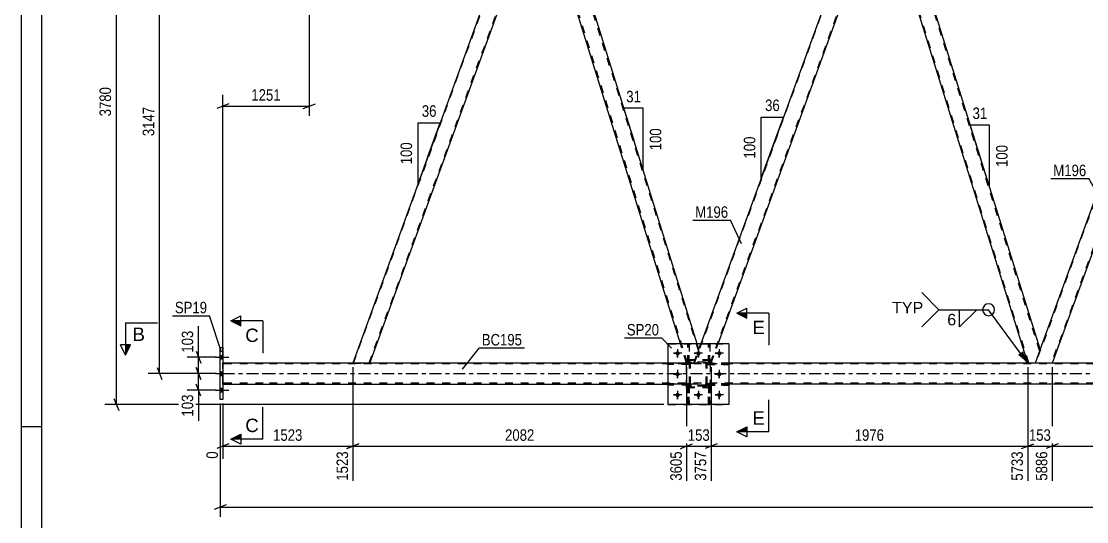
# Model space of a CAD drawing. Header units: millimetres. Extents: x -89 to 752, y -437 to 157.
# Drawn here: x -88.9 to 177, y -162.8 to -37.9 of the extents above; entities that cross this region are included whole.
import ezdxf

# ---------------------------------------------------------------- set-up
doc = ezdxf.new("R2010")
doc.units = ezdxf.units.MM
doc.linetypes.add('DXK_LINE_DOT2', pattern=[3.9198, 1.9599, -1.9599])
doc.linetypes.add('DXK_LINE_DOT3', pattern=[5.9187, 2.979, -0.9799, 0.9799, -0.9799])
doc.styles.add('Arial', font='ARIAL.TTF', dxfattribs={"height": 0.2})
doc.styles.add('Arial Narrow', font='ARIALN.TTF', dxfattribs={"height": 0.2})

# ---------------------------------------------------------------- blocks, each defined once
blk = doc.blocks.new('Unknown-318886155-1135')
at = {"color": 5, "linetype": 'Continuous'}
for p, q in [((-88.9, 156.88), (-88.9, -437.12)), ((-83.9, 151.88), (-83.9, -432.12)), ((-83.9, -139.12), (-88.9, -139.12))]:
    blk.add_line(p, q, dxfattribs=at)
blk = doc.blocks.new('Part-318886155-3459 - 2857')
at = {"color": 7, "linetype": 'DXK_LINE_DOT2'}
for p, q in [((82.64, -133.59), (82.64, -128.76)), ((82.64, -128.76), (82.96, -128.76)), ((82.64, -129.36), (82.96, -129.36)), ((82.96, -128.76), (82.96, -133.59)), ((82.96, -133.59), (82.64, -133.59))]:
    blk.add_line(p, q, dxfattribs=at)
blk = doc.blocks.new('Part-318886155-3312 - 2857')
at = {"color": 7, "linetype": 'DXK_LINE_DOT2'}
for p, q in [((72.49, -118.4), (87.69, -118.4)), ((72.49, -118.4), (72.49, -133.6)), ((87.69, -118.4), (87.69, -133.6)), ((72.49, -133.6), (87.69, -133.6))]:
    blk.add_line(p, q, dxfattribs=at)
blk = doc.blocks.new('Part-318886155-3517 - 2857')
at = {"color": 7, "linetype": 'DXK_LINE_DOT2'}
for p, q in [((77.89, -123.23), (72.49, -123.23)), ((72.49, -123.23), (72.49, -123.55)), ((77.89, -123.55), (72.49, -123.55)), ((77.29, -123.55), (77.29, -123.23)), ((77.89, -123.55), (77.89, -123.23))]:
    blk.add_line(p, q, dxfattribs=at)
blk = doc.blocks.new('Part-318886155-3521 - 2857')
at = {"color": 7, "linetype": 'DXK_LINE_DOT2'}
for p, q in [((77.89, -123.48), (77.93, -123.29)), ((77.93, -123.29), (77.89, -123.48)), ((77.89, -128.52), (77.89, -123.48)), ((78.13, -123.48), (78.15, -123.38)), ((78.13, -128.52), (78.13, -123.48)), ((78.15, -123.38), (78.2, -123.31)), ((78.19, -123.03), (78.37, -123)), ((78.37, -123), (78.19, -123.03)), ((78.2, -123.31), (78.28, -123.25)), ((78.28, -123.25), (78.37, -123.24)), ((81.81, -123), (78.37, -123)), ((78.37, -123.24), (81.81, -123.24)), ((81.81, -123), (81.99, -123.03)), ((81.99, -123.03), (81.81, -123)), ((81.81, -123.24), (81.9, -123.25)), ((81.9, -123.25), (81.98, -123.31)), ((81.98, -123.31), (82.03, -123.38)), ((82.03, -123.38), (82.05, -123.48)), ((82.05, -128.52), (82.05, -123.48)), ((82.25, -123.29), (82.29, -123.48)), ((82.29, -123.48), (82.25, -123.29)), ((82.29, -128.52), (82.29, -123.48)), ((77.93, -128.7), (77.89, -128.52)), ((77.89, -128.52), (77.93, -128.7)), ((78.15, -128.61), (78.13, -128.52)), ((78.2, -128.69), (78.15, -128.61)), ((78.37, -129), (78.19, -128.96)), ((78.19, -128.96), (78.37, -129)), ((78.28, -128.74), (78.2, -128.69)), ((78.37, -128.76), (78.28, -128.74)), ((81.81, -128.76), (78.37, -128.76)), ((81.81, -129), (78.37, -129)), ((81.9, -128.74), (81.81, -128.76)), ((81.99, -128.96), (81.81, -129)), ((81.81, -129), (81.99, -128.96)), ((81.98, -128.69), (81.9, -128.74)), ((82.03, -128.61), (81.98, -128.69)), ((82.05, -128.52), (82.03, -128.61)), ((82.29, -128.52), (82.25, -128.7)), ((82.25, -128.7), (82.29, -128.52))]:
    blk.add_line(p, q, dxfattribs=at)
at = {"color": 7, "linetype": 'DXK_LINE_DOT3'}
blk.add_line((80.09, -126), (80.09, -126), dxfattribs=at)
at = {"color": 7, "linetype": 'DXK_LINE_DOT2'}
for centre, start, end in [((78.37, -123.48), 112.5, 157.5), ((78.37, -123.48), 112.5, 157.5), ((81.81, -123.48), 22.5, 67.5), ((81.81, -123.48), 22.5, 67.5), ((78.37, -128.52), 202.5, 247.5), ((78.37, -128.52), 202.5, 247.5), ((81.81, -128.52), 292.5, 337.5), ((81.81, -128.52), 292.5, 337.5)]:
    blk.add_arc(centre, 0.48, start, end, dxfattribs=at)
blk = doc.blocks.new('Part-318886155-3218 - 2857')
at = {"color": 7, "linetype": 'DXK_LINE_DOT2'}
for p, q in [((82.29, -123.55), (82.29, -123.23)), ((82.29, -123.23), (87.69, -123.23)), ((87.69, -123.55), (82.29, -123.55)), ((82.89, -123.55), (82.89, -123.23)), ((87.69, -123.23), (87.69, -123.55))]:
    blk.add_line(p, q, dxfattribs=at)
blk = doc.blocks.new('Part-318886155-3374 - 2857')
at = {"color": 2, "linetype": 'Continuous'}
for p, q in [((37.96, -2), (-6.16, -123.22)), ((42.21, -2), (37.96, -2)), ((-1.91, -123.22), (40.69, -6.2))]:
    blk.add_line(p, q, dxfattribs=at)
at = {"color": 7, "linetype": 'DXK_LINE_DOT2'}
for p, q in [((-5.99, -123.22), (38.13, -2)), ((-2.08, -123.22), (42.04, -2)), ((40.69, -6.2), (42.21, -2)), ((-6.16, -123.22), (-1.91, -123.22))]:
    blk.add_line(p, q, dxfattribs=at)
blk = doc.blocks.new('Part-318886155-3354 - 2857')
at = {"color": 7, "linetype": 'DXK_LINE_DOT2'}
for p, q in [((77.76, -128.76), (77.44, -128.76)), ((77.44, -128.76), (77.44, -133.59)), ((77.44, -129.36), (77.76, -129.36)), ((77.76, -133.59), (77.76, -128.76)), ((77.44, -133.59), (77.76, -133.59))]:
    blk.add_line(p, q, dxfattribs=at)
blk = doc.blocks.new('Part-318886155-3306 - 2857')
at = {"color": 7, "linetype": 'DXK_LINE_DOT2'}
for p, q in [((77.89, -128.43), (72.49, -128.43)), ((72.49, -128.43), (72.49, -128.75)), ((77.89, -128.75), (72.49, -128.75)), ((77.29, -128.75), (77.29, -128.43)), ((77.89, -128.75), (77.89, -128.43))]:
    blk.add_line(p, q, dxfattribs=at)
blk = doc.blocks.new('Part-318886155-3434 - 2857')
at = {"color": 2, "linetype": 'Continuous'}
for p, q in [((82.64, -118.4), (82.64, -118.39)), ((82.96, -118.39), (82.64, -118.39)), ((82.96, -118.4), (82.96, -118.39))]:
    blk.add_line(p, q, dxfattribs=at)
at = {"color": 7, "linetype": 'DXK_LINE_DOT2'}
for p, q in [((82.64, -123.24), (82.64, -118.4)), ((82.96, -123.24), (82.96, -118.4)), ((82.64, -122.64), (82.96, -122.64)), ((82.96, -123.24), (82.64, -123.24))]:
    blk.add_line(p, q, dxfattribs=at)
blk = doc.blocks.new('Part-318886155-3314 - 2857')
at = {"color": 7, "linetype": 'DXK_LINE_DOT2'}
for p, q in [((82.29, -128.75), (82.29, -128.43)), ((82.29, -128.43), (87.69, -128.43)), ((87.69, -128.75), (82.29, -128.75)), ((82.89, -128.75), (82.89, -128.43)), ((87.69, -128.43), (87.69, -128.75))]:
    blk.add_line(p, q, dxfattribs=at)
blk = doc.blocks.new('Part-318886155-3315 - 2857')
at = {"color": 7, "linetype": 'DXK_LINE_DOT2'}
for p, q in [((83.09, -122.59), (77.09, -122.59)), ((77.09, -129.39), (77.09, -122.59)), ((83.09, -129.39), (83.09, -122.59)), ((83.09, -129.39), (77.09, -129.39))]:
    blk.add_line(p, q, dxfattribs=at)
blk = doc.blocks.new('Part-318886155-3316 - 2857')
at = {"color": 7, "linetype": 'DXK_LINE_DOT2'}
for p, q in [((77.89, -123.48), (77.93, -123.29)), ((77.93, -123.29), (77.89, -123.48)), ((77.89, -128.52), (77.89, -123.48)), ((78.13, -123.48), (78.15, -123.38)), ((78.13, -128.52), (78.13, -123.48)), ((78.15, -123.38), (78.2, -123.31)), ((78.19, -123.03), (78.37, -123)), ((78.37, -123), (78.19, -123.03)), ((78.2, -123.31), (78.28, -123.25)), ((78.28, -123.25), (78.37, -123.24)), ((81.81, -123), (78.37, -123)), ((78.37, -123.24), (81.81, -123.24)), ((81.81, -123), (81.99, -123.03)), ((81.99, -123.03), (81.81, -123)), ((81.81, -123.24), (81.9, -123.25)), ((81.9, -123.25), (81.98, -123.31)), ((81.98, -123.31), (82.03, -123.38)), ((82.03, -123.38), (82.05, -123.48)), ((82.05, -128.52), (82.05, -123.48)), ((82.25, -123.29), (82.29, -123.48)), ((82.29, -123.48), (82.25, -123.29)), ((82.29, -128.52), (82.29, -123.48)), ((77.93, -128.7), (77.89, -128.52)), ((77.89, -128.52), (77.93, -128.7)), ((78.15, -128.61), (78.13, -128.52)), ((78.2, -128.69), (78.15, -128.61)), ((78.37, -129), (78.19, -128.96)), ((78.19, -128.96), (78.37, -129)), ((78.28, -128.74), (78.2, -128.69)), ((78.37, -128.76), (78.28, -128.74)), ((81.81, -128.76), (78.37, -128.76)), ((81.81, -129), (78.37, -129)), ((81.9, -128.74), (81.81, -128.76)), ((81.99, -128.96), (81.81, -129)), ((81.81, -129), (81.99, -128.96)), ((81.98, -128.69), (81.9, -128.74)), ((82.03, -128.61), (81.98, -128.69)), ((82.05, -128.52), (82.03, -128.61)), ((82.29, -128.52), (82.25, -128.7)), ((82.25, -128.7), (82.29, -128.52))]:
    blk.add_line(p, q, dxfattribs=at)
at = {"color": 7, "linetype": 'DXK_LINE_DOT3'}
blk.add_line((80.09, -126), (80.09, -126), dxfattribs=at)
at = {"color": 7, "linetype": 'DXK_LINE_DOT2'}
for centre, start, end in [((78.37, -123.48), 112.5, 157.5), ((78.37, -123.48), 112.5, 157.5), ((81.81, -123.48), 22.5, 67.5), ((81.81, -123.48), 22.5, 67.5), ((78.37, -128.52), 202.5, 247.5), ((78.37, -128.52), 202.5, 247.5), ((81.81, -128.52), 292.5, 337.5), ((81.81, -128.52), 292.5, 337.5)]:
    blk.add_arc(centre, 0.48, start, end, dxfattribs=at)
blk = doc.blocks.new('Part-318886155-3355 - 2857')
at = {"color": 7, "linetype": 'DXK_LINE_DOT2'}
for p, q in [((82.96, -128.76), (82.64, -128.76)), ((82.64, -128.76), (82.64, -133.59)), ((82.64, -129.36), (82.96, -129.36)), ((82.96, -133.59), (82.96, -128.76)), ((82.64, -133.59), (82.96, -133.59))]:
    blk.add_line(p, q, dxfattribs=at)
blk = doc.blocks.new('Part-318886155-3389 - 2857')
at = {"color": 2, "linetype": 'Continuous'}
for p, q in [((42.21, -2), (40.69, -6.2)), ((42.21, -2), (43.53, -2)), ((79.81, -118.4), (43.53, -2)), ((75.62, -118.4), (40.67, -6.25))]:
    blk.add_line(p, q, dxfattribs=at)
at = {"color": 7, "linetype": 'DXK_LINE_DOT2'}
for p, q in [((80.1, -120.12), (43.28, -2)), ((40.69, -6.2), (40.67, -6.25)), ((77.38, -123.22), (40.8, -5.88)), ((77.13, -123.22), (75.62, -118.4)), ((80.23, -119.75), (79.81, -118.4)), ((78.97, -123.22), (80.23, -119.75)), ((77.13, -123.22), (78.97, -123.22))]:
    blk.add_line(p, q, dxfattribs=at)
blk = doc.blocks.new('Part-318886155-3419 - 2857')
at = {"color": 2, "linetype": 'Continuous'}
for p, q in [((-28.52, -123.22), (-38.64, -123.22)), ((72.49, -123.22), (-28.42, -123.22)), ((242.76, -123.22), (87.69, -123.22)), ((-38.64, -128.5), (-28.52, -128.5)), ((-28.42, -128.5), (72.49, -128.5)), ((242.76, -128.5), (87.69, -128.5))]:
    blk.add_line(p, q, dxfattribs=at)
at = {"color": 7, "linetype": 'DXK_LINE_DOT2'}
for p, q in [((-38.64, -128.5), (-38.64, -123.22)), ((-28.52, -123.46), (-38.64, -123.46)), ((653.12, -123.46), (-28.42, -123.46)), ((87.69, -123.22), (72.49, -123.22)), ((-28.52, -128.26), (-38.64, -128.26)), ((653.12, -128.26), (-28.42, -128.26)), ((87.69, -128.5), (72.49, -128.5))]:
    blk.add_line(p, q, dxfattribs=at)
at = {"color": 7, "linetype": 'DXK_LINE_DOT3'}
for p, q in [((-38.64, -125.86), (-28.52, -125.86)), ((-28.42, -125.86), (653.12, -125.86))]:
    blk.add_line(p, q, dxfattribs=at)
blk = doc.blocks.new('Part-318886155-3432 - 2857')
at = {"color": 7, "linetype": 'DXK_LINE_DOT2'}
for p, q in [((208.4, -2), (164.28, -123.22)), ((212.31, -2), (168.19, -123.22)), ((212.48, -2), (210.95, -6.2)), ((165.35, -119.8), (164.11, -123.22)), ((168.36, -123.22), (164.11, -123.22))]:
    blk.add_line(p, q, dxfattribs=at)
at = {"color": 2, "linetype": 'Continuous'}
for p, q in [((208.23, -2), (165.35, -119.8)), ((212.48, -2), (208.23, -2)), ((210.95, -6.2), (168.36, -123.22))]:
    blk.add_line(p, q, dxfattribs=at)
blk = doc.blocks.new('Part-318886155-3453 - 2857')
at = {"color": 7, "linetype": 'DXK_LINE_DOT2'}
for p, q in [((87.69, -123.23), (82.29, -123.23)), ((82.29, -123.23), (82.29, -123.55)), ((82.29, -123.55), (87.69, -123.55)), ((82.89, -123.55), (82.89, -123.23)), ((87.69, -123.55), (87.69, -123.23))]:
    blk.add_line(p, q, dxfattribs=at)
blk = doc.blocks.new('Part-318886155-3456 - 2857')
at = {"color": 7, "linetype": 'DXK_LINE_DOT2'}
for p, q in [((77.44, -133.59), (77.44, -128.76)), ((77.44, -128.76), (77.76, -128.76)), ((77.44, -129.36), (77.76, -129.36)), ((77.76, -128.76), (77.76, -133.59)), ((77.76, -133.59), (77.44, -133.59))]:
    blk.add_line(p, q, dxfattribs=at)
blk = doc.blocks.new('Part-318886155-3462 - 2857')
at = {"color": 7, "linetype": 'DXK_LINE_DOT2'}
for p, q in [((77.44, -123.24), (77.44, -118.39)), ((77.44, -118.39), (77.76, -118.39)), ((77.76, -118.39), (77.76, -123.24)), ((77.44, -122.64), (77.76, -122.64)), ((77.76, -123.24), (77.44, -123.24))]:
    blk.add_line(p, q, dxfattribs=at)
blk = doc.blocks.new('Bolt-318886155-3501 - 2857')
at = {"linetype": 'Continuous'}
for points in [[(-38.64, -122.2), (-38.64, -121.32), (-39.28, -121.32), (-39.28, -122.2)], [(-38.64, -122.2), (-38.64, -121.32), (-39.28, -121.32), (-39.28, -122.2)], [(-38.64, -122.2), (-38.64, -121.32), (-39.28, -121.32), (-39.28, -122.2)], [(-38.64, -126.3), (-38.64, -125.42), (-39.28, -125.42), (-39.28, -126.3)], [(-38.64, -126.3), (-38.64, -125.42), (-39.28, -125.42), (-39.28, -126.3)], [(-38.64, -130.4), (-38.64, -129.52), (-39.28, -129.52), (-39.28, -130.4)], [(-38.64, -130.4), (-38.64, -129.52), (-39.28, -129.52), (-39.28, -130.4)], [(-38.64, -130.4), (-38.64, -129.52), (-39.28, -129.52), (-39.28, -130.4)]]:
    blk.add_hatch(color=1, dxfattribs=at).paths.add_polyline_path(points)
at = {"color": 1, "linetype": 'Continuous'}
for p, q in [((-40.44, -121.76), (-37.12, -121.76)), ((-40.44, -121.76), (-37.12, -121.76)), ((-40.44, -121.76), (-37.12, -121.76)), ((-39.28, -121.32), (-38.64, -121.32)), ((-39.28, -121.32), (-38.64, -121.32)), ((-39.28, -121.32), (-38.64, -121.32)), ((-39.28, -122.2), (-38.64, -122.2)), ((-39.28, -122.2), (-38.64, -122.2)), ((-39.28, -122.2), (-38.64, -122.2)), ((-40.44, -125.86), (-37.12, -125.86)), ((-40.44, -125.86), (-37.12, -125.86)), ((-39.28, -125.42), (-38.64, -125.42)), ((-39.28, -125.42), (-38.64, -125.42)), ((-39.28, -126.3), (-38.64, -126.3)), ((-39.28, -126.3), (-38.64, -126.3)), ((-40.44, -129.96), (-37.12, -129.96)), ((-40.44, -129.96), (-37.12, -129.96)), ((-40.44, -129.96), (-37.12, -129.96)), ((-39.28, -129.52), (-38.64, -129.52)), ((-39.28, -129.52), (-38.64, -129.52)), ((-39.28, -129.52), (-38.64, -129.52)), ((-39.28, -130.4), (-38.64, -130.4)), ((-39.28, -130.4), (-38.64, -130.4)), ((-39.28, -130.4), (-38.64, -130.4))]:
    blk.add_line(p, q, dxfattribs=at)
blk = doc.blocks.new('Part-318886155-3506 - 2857')
at = {"color": 7, "linetype": 'DXK_LINE_DOT2'}
for p, q in [((79.14, -123.22), (123.26, -2)), ((83.06, -123.22), (127.18, -2)), ((125.82, -6.2), (127.35, -2)), ((78.97, -123.22), (80.73, -118.4)), ((83.23, -123.22), (84.98, -118.4)), ((83.23, -123.22), (78.97, -123.22))]:
    blk.add_line(p, q, dxfattribs=at)
at = {"color": 2, "linetype": 'Continuous'}
for p, q in [((123.09, -2), (80.73, -118.4)), ((127.35, -2), (123.09, -2)), ((84.98, -118.4), (125.82, -6.2))]:
    blk.add_line(p, q, dxfattribs=at)
blk = doc.blocks.new('Part-318886155-3509 - 2857')
at = {"color": 7, "linetype": 'DXK_LINE_DOT2'}
for p, q in [((82.64, -123.24), (82.64, -118.39)), ((82.64, -118.39), (82.96, -118.39)), ((82.96, -118.39), (82.96, -123.24)), ((82.64, -122.64), (82.96, -122.64)), ((82.96, -123.24), (82.64, -123.24))]:
    blk.add_line(p, q, dxfattribs=at)
blk = doc.blocks.new('Part-318886155-3514 - 2857')
at = {"color": 2, "linetype": 'Continuous'}
for p, q in [((87.69, -118.4), (72.49, -118.4)), ((72.49, -118.4), (72.49, -133.6)), ((87.69, -118.4), (87.69, -133.6)), ((87.69, -133.6), (72.49, -133.6))]:
    blk.add_line(p, q, dxfattribs=at)
blk = doc.blocks.new('Part-318886155-3522 - 2857')
at = {"color": 7, "linetype": 'DXK_LINE_DOT2'}
for p, q in [((83.09, -122.46), (77.09, -122.46)), ((77.09, -129.26), (77.09, -122.46)), ((83.09, -129.26), (83.09, -122.46)), ((83.09, -129.26), (77.09, -129.26))]:
    blk.add_line(p, q, dxfattribs=at)
blk = doc.blocks.new('Bolt-318886155-3528 - 2857')
at = {"color": 1, "linetype": 'Continuous'}
for p, q in [((73.85, -120.8), (74.54, -120.8)), ((74.89, -119.76), (74.89, -120.45)), ((74.89, -121.84), (74.89, -121.14)), ((75.93, -120.8), (75.24, -120.8)), ((79.05, -120.8), (79.74, -120.8)), ((80.09, -119.76), (80.09, -120.45)), ((80.09, -121.84), (80.09, -121.14)), ((81.13, -120.8), (80.44, -120.8)), ((84.25, -120.8), (84.94, -120.8)), ((85.29, -119.76), (85.29, -120.45)), ((85.29, -121.84), (85.29, -121.14)), ((86.33, -120.8), (85.64, -120.8)), ((74.89, -124.96), (74.89, -125.65)), ((85.29, -124.96), (85.29, -125.65)), ((73.85, -126), (74.54, -126)), ((74.89, -127.04), (74.89, -126.34)), ((75.93, -126), (75.24, -126)), ((84.25, -126), (84.94, -126)), ((85.29, -127.04), (85.29, -126.34)), ((86.33, -126), (85.64, -126)), ((74.89, -130.16), (74.89, -130.85)), ((80.09, -130.16), (80.09, -130.85)), ((85.29, -130.16), (85.29, -130.85)), ((73.85, -131.2), (74.54, -131.2)), ((74.89, -132.24), (74.89, -131.54)), ((75.93, -131.2), (75.24, -131.2)), ((79.05, -131.2), (79.74, -131.2)), ((80.09, -132.24), (80.09, -131.54)), ((81.13, -131.2), (80.44, -131.2)), ((84.25, -131.2), (84.94, -131.2)), ((85.29, -132.24), (85.29, -131.54)), ((86.33, -131.2), (85.64, -131.2))]:
    blk.add_line(p, q, dxfattribs=at)
blk = doc.blocks.new('Part-318886155-3533 - 2857')
at = {"color": 2, "linetype": 'Continuous'}
for p, q in [((127.35, -2), (125.82, -6.2)), ((128.67, -2), (127.35, -2)), ((165.37, -119.75), (128.67, -2)), ((162.26, -123.22), (125.8, -6.25)), ((165.35, -119.81), (164.11, -123.22)), ((165.35, -119.81), (165.35, -119.8))]:
    blk.add_line(p, q, dxfattribs=at)
at = {"color": 7, "linetype": 'DXK_LINE_DOT2'}
for p, q in [((165.23, -120.12), (128.42, -2)), ((125.82, -6.2), (125.8, -6.25)), ((162.51, -123.22), (125.94, -5.88)), ((165.35, -119.8), (165.37, -119.75)), ((164.11, -123.22), (162.26, -123.22))]:
    blk.add_line(p, q, dxfattribs=at)
blk = doc.blocks.new('Part-318886155-3539 - 2857')
at = {"color": 7, "linetype": 'DXK_LINE_DOT2'}
for p, q in [((87.69, -128.43), (82.29, -128.43)), ((82.29, -128.43), (82.29, -128.75)), ((82.29, -128.75), (87.69, -128.75)), ((82.89, -128.75), (82.89, -128.43)), ((87.69, -128.75), (87.69, -128.43))]:
    blk.add_line(p, q, dxfattribs=at)
blk = doc.blocks.new('Part-318886155-3556 - 2857')
at = {"color": 2, "linetype": 'Continuous'}
for p, q in [((-39.28, -119.36), (-38.64, -119.36)), ((-39.28, -132.36), (-39.28, -119.36)), ((-38.64, -119.36), (-38.64, -132.36)), ((-38.64, -132.36), (-39.28, -132.36))]:
    blk.add_line(p, q, dxfattribs=at)
blk = doc.blocks.new('Part-318886155-3571 - 2857')
at = {"color": 2, "linetype": 'Continuous'}
for p, q in [((77.44, -118.4), (77.44, -118.39)), ((77.76, -118.39), (77.44, -118.39)), ((77.76, -118.4), (77.76, -118.39))]:
    blk.add_line(p, q, dxfattribs=at)
at = {"color": 7, "linetype": 'DXK_LINE_DOT2'}
for p, q in [((77.44, -123.24), (77.44, -118.4)), ((77.76, -123.24), (77.76, -118.4)), ((77.44, -122.64), (77.76, -122.64)), ((77.76, -123.24), (77.44, -123.24))]:
    blk.add_line(p, q, dxfattribs=at)
blk = doc.blocks.new('Bolt-318886155-3592 - 2857')
at = {"linetype": 'Continuous'}
for points in [[(75.41, -120.8, -1), (74.37, -120.8, -1)], [(80.61, -120.8, -1), (79.57, -120.8, -1)], [(85.81, -120.8, -1), (84.77, -120.8, -1)], [(75.41, -126, -1), (74.37, -126, -1)], [(85.81, -126, -1), (84.77, -126, -1)], [(75.41, -131.2, -1), (74.37, -131.2, -1)], [(80.61, -131.2, -1), (79.57, -131.2, -1)], [(85.81, -131.2, -1), (84.77, -131.2, -1)]]:
    blk.add_hatch(color=1, dxfattribs=at).paths.add_polyline_path(points)
at = {"color": 1, "linetype": 'Continuous'}
for p, q in [((75.93, -120.8), (73.85, -120.8)), ((74.89, -119.76), (74.89, -121.84)), ((81.13, -120.8), (79.05, -120.8)), ((80.09, -119.76), (80.09, -121.84)), ((86.33, -120.8), (84.25, -120.8)), ((85.29, -119.76), (85.29, -121.84)), ((74.89, -124.96), (74.89, -127.04)), ((85.29, -124.96), (85.29, -127.04)), ((75.93, -126), (73.85, -126)), ((86.33, -126), (84.25, -126)), ((74.89, -130.16), (74.89, -132.24)), ((80.09, -130.16), (80.09, -132.24)), ((85.29, -130.16), (85.29, -132.24)), ((75.93, -131.2), (73.85, -131.2)), ((81.13, -131.2), (79.05, -131.2)), ((86.33, -131.2), (84.25, -131.2))]:
    blk.add_line(p, q, dxfattribs=at)
blk = doc.blocks.new('Part-318886155-3597 - 2857')
at = {"color": 7, "linetype": 'DXK_LINE_DOT2'}
for p, q in [((77.89, -123.23), (72.49, -123.23)), ((72.49, -123.55), (72.49, -123.23)), ((77.89, -123.55), (72.49, -123.55)), ((77.29, -123.55), (77.29, -123.23)), ((77.89, -123.23), (77.89, -123.55))]:
    blk.add_line(p, q, dxfattribs=at)
blk = doc.blocks.new('Part-318886155-3598 - 2857')
at = {"color": 7, "linetype": 'DXK_LINE_DOT2'}
for p, q in [((77.89, -128.43), (72.49, -128.43)), ((72.49, -128.75), (72.49, -128.43)), ((77.89, -128.75), (72.49, -128.75)), ((77.29, -128.75), (77.29, -128.43)), ((77.89, -128.43), (77.89, -128.75))]:
    blk.add_line(p, q, dxfattribs=at)
blk = doc.blocks.new('StraightDimension-318886155-4557 - 2857')
at = {"color": 7, "linetype": 'Continuous'}
for p, q in [((-64.57, 16.1), (-65.77, 19.1)), ((-15.43, 17.6), (-68.02, 17.6)), ((-65.17, -133.6), (-65.17, 17.6)), ((-65.77, -132.1), (-64.57, -135.1)), ((71.49, -133.6), (-68.02, -133.6))]:
    blk.add_line(p, q, dxfattribs=at)
at = {"color": 0}
blk.add_wipeout([(-65.92, -53.74), (-70.12, -53.74), (-70.12, -62.25), (-65.92, -62.25)], dxfattribs=at)
at = {"color": 3, "style": 'Arial Narrow'}
blk.add_text('3780', height=2.863, rotation=90.0002, dxfattribs=at).set_placement((-66.52, -61.65))
blk = doc.blocks.new('StraightDimension-318886155-4760 - 2857')
at = {"color": 7, "linetype": 'Continuous'}
for p, q in [((168.36, -124.22), (168.36, -152.59)), ((247.4, -124.22), (247.4, -152.59)), ((169.86, -143.38), (166.86, -144.58)), ((245.9, -144.58), (248.9, -143.38)), ((168.36, -143.98), (247.4, -143.98))]:
    blk.add_line(p, q, dxfattribs=at)
at = {"color": 0}
blk.add_wipeout([(212.14, -143.23), (212.14, -139.03), (203.62, -139.03), (203.62, -143.23)], dxfattribs=at)
at = {"color": 0, "linetype": 'Continuous'}
blk.add_wipeout([(246.8, -144.68), (242.6, -144.68), (242.6, -153.19), (246.8, -153.19)], dxfattribs=at)
at = {"color": 3, "style": 'Arial Narrow'}
blk.add_text('1976', height=2.863, dxfattribs=at).set_placement((204.22, -142.63))
at = {"color": 3, "linetype": 'Continuous', "style": 'Arial Narrow'}
blk.add_text('7862', height=2.863, rotation=90.0002, dxfattribs=at).set_placement((246.2, -152.59))
blk = doc.blocks.new('StraightDimension-318886155-4674 - 2857')
at = {"color": 7, "linetype": 'Continuous'}
for p, q in [((-6.16, -124.22), (-6.16, -152.59)), ((-38.64, -133.36), (-38.64, -147.1)), ((-37.14, -143.38), (-40.14, -144.58)), ((-7.66, -144.58), (-4.66, -143.38)), ((-38.64, -143.98), (-6.16, -143.98))]:
    blk.add_line(p, q, dxfattribs=at)
at = {"color": 0}
blk.add_wipeout([(-18.15, -143.23), (-18.15, -139.03), (-26.66, -139.03), (-26.66, -143.23)], dxfattribs=at)
at = {"color": 0, "linetype": 'Continuous'}
for points in [[(-39.24, -144.68), (-43.44, -144.68), (-43.44, -147.7), (-39.24, -147.7)], [(-6.76, -144.68), (-10.96, -144.68), (-10.96, -153.19), (-6.76, -153.19)]]:
    blk.add_wipeout(points, dxfattribs=at)
at = {"color": 3, "style": 'Arial Narrow'}
blk.add_text('1523', height=2.863, dxfattribs=at).set_placement((-26.06, -142.63))
at = {"color": 3, "linetype": 'Continuous', "style": 'Arial Narrow'}
for s, height, p in [('0', 2.86, (-39.84, -147.1)), ('1523', 2.863, (-7.36, -152.59))]:
    blk.add_text(s, height=height, rotation=90.0002, dxfattribs=at).set_placement(p)
blk = doc.blocks.new('StraightDimension-318886155-4617 - 2857')
at = {"color": 7, "linetype": 'Continuous'}
for p, q in [((-40.28, -121.76), (-47.51, -121.76)), ((-45.26, -120.26), (-44.06, -123.26)), ((-44.66, -125.86), (-44.66, -121.76)), ((-44.06, -127.36), (-45.26, -124.36)), ((-40.28, -125.86), (-47.51, -125.86))]:
    blk.add_line(p, q, dxfattribs=at)
at = {"color": 0}
blk.add_wipeout([(-45.41, -114.55), (-49.61, -114.55), (-49.61, -121.24), (-45.41, -121.24)], dxfattribs=at)
at = {"color": 7, "linetype": 'Continuous'}
blk.add_line((-44.66, -121.76), (-44.66, -114.03), dxfattribs=at)
blk.add_line((-44.66, -121.76), (-44.66, -114.03), dxfattribs=at)
at = {"color": 3, "style": 'Arial Narrow'}
blk.add_text('103', height=2.863, rotation=90.0002, dxfattribs=at).set_placement((-46.01, -120.64))
blk = doc.blocks.new('StraightDimension-318886155-4669 - 2857')
at = {"color": 7, "linetype": 'Continuous'}
for p, q in [((-53.79, -1.5), (-54.99, 1.5)), ((-18.66, 0), (-57.24, 0)), ((-54.39, -125.86), (-54.39, 0)), ((-54.99, -124.36), (-53.79, -127.36)), ((-40.28, -125.86), (-57.24, -125.86))]:
    blk.add_line(p, q, dxfattribs=at)
at = {"color": 0}
blk.add_wipeout([(-55.14, -58.67), (-59.34, -58.67), (-59.34, -67.19), (-55.14, -67.19)], dxfattribs=at)
at = {"color": 3, "style": 'Arial Narrow'}
blk.add_text('3147', height=2.863, rotation=90.0002, dxfattribs=at).set_placement((-55.74, -66.59))
blk = doc.blocks.new('StraightDimension-318886155-4741 - 2857')
at = {"color": 7, "linetype": 'Continuous'}
for p, q in [((162.26, -124.22), (162.26, -152.59)), ((168.36, -124.22), (168.36, -152.59)), ((160.76, -144.58), (163.76, -143.38)), ((169.86, -143.38), (166.86, -144.58)), ((162.26, -143.98), (168.36, -143.98))]:
    blk.add_line(p, q, dxfattribs=at)
at = {"color": 0}
blk.add_wipeout([(168.65, -143.23), (168.65, -139.03), (161.97, -139.03), (161.97, -143.23)], dxfattribs=at)
at = {"color": 0, "linetype": 'Continuous'}
blk.add_wipeout([(167.76, -144.68), (163.56, -144.68), (163.56, -153.19), (167.76, -153.19)], dxfattribs=at)
at = {"color": 3, "style": 'Arial Narrow'}
blk.add_text('153', height=2.863, dxfattribs=at).set_placement((162.57, -142.63))
at = {"color": 3, "linetype": 'Continuous', "style": 'Arial Narrow'}
blk.add_text('5886', height=2.863, rotation=90.0002, dxfattribs=at).set_placement((167.16, -152.59))
blk = doc.blocks.new('StraightDimension-318886155-4609 - 2857')
at = {"color": 7, "linetype": 'Continuous'}
for p, q in [((-45.26, -124.36), (-44.06, -127.36)), ((-40.28, -125.86), (-47.51, -125.86)), ((-44.66, -129.96), (-44.66, -125.86)), ((-40.28, -129.96), (-47.51, -129.96)), ((-44.06, -131.46), (-45.26, -128.46))]:
    blk.add_line(p, q, dxfattribs=at)
at = {"color": 0}
blk.add_wipeout([(-45.41, -130.49), (-49.61, -130.49), (-49.61, -137.17), (-45.41, -137.17)], dxfattribs=at)
at = {"color": 7, "linetype": 'Continuous'}
blk.add_line((-44.66, -129.96), (-44.66, -137.69), dxfattribs=at)
blk.add_line((-44.66, -129.96), (-44.66, -137.69), dxfattribs=at)
at = {"color": 3, "style": 'Arial Narrow'}
blk.add_text('103', height=2.863, rotation=90.0002, dxfattribs=at).set_placement((-46.01, -136.57))
blk = doc.blocks.new('StraightDimension-318886155-4684 - 2857')
at = {"color": 7, "linetype": 'Continuous'}
for p, q in [((-6.16, -124.22), (-6.16, -152.59)), ((77.13, -124.22), (77.13, -152.59)), ((-4.66, -143.38), (-7.66, -144.58)), ((75.63, -144.58), (78.63, -143.38)), ((-6.16, -143.98), (77.13, -143.98))]:
    blk.add_line(p, q, dxfattribs=at)
at = {"color": 0}
blk.add_wipeout([(39.74, -143.23), (39.74, -139.03), (31.23, -139.03), (31.23, -143.23)], dxfattribs=at)
at = {"color": 0, "linetype": 'Continuous'}
blk.add_wipeout([(76.53, -144.68), (72.33, -144.68), (72.33, -153.19), (76.53, -153.19)], dxfattribs=at)
at = {"color": 3, "style": 'Arial Narrow'}
blk.add_text('2082', height=2.863, dxfattribs=at).set_placement((31.83, -142.63))
at = {"color": 3, "linetype": 'Continuous', "style": 'Arial Narrow'}
blk.add_text('3605', height=2.863, rotation=90.0002, dxfattribs=at).set_placement((75.93, -152.59))
blk = doc.blocks.new('AngleDimension-318886155-3741 - 2857')
at = {"color": 7, "linetype": 'Continuous'}
for p, q in [((150.3, -71.42), (147.93, -63.81)), ((152.75, -63.81), (147.93, -63.81)), ((152.75, -79.27), (147.93, -63.81)), ((152.75, -79.27), (152.75, -63.81))]:
    blk.add_line(p, q, dxfattribs=at)
at = {"color": 0}
for points in [[(152.77, -62.91), (152.77, -58.71), (147.91, -58.71), (147.91, -62.91)], [(157.85, -68.2), (153.65, -68.2), (153.65, -74.88), (157.85, -74.88)]]:
    blk.add_wipeout(points, dxfattribs=at)
at = {"color": 3, "style": 'Arial Narrow'}
blk.add_text('31', height=2.863, dxfattribs=at).set_placement((148.51, -62.31))
blk.add_text('100', height=2.863, rotation=90.0002, dxfattribs=at).set_placement((157.25, -74.28))
blk = doc.blocks.new('AngleDimension-318886155-3755 - 2857')
at = {"color": 7, "linetype": 'Continuous'}
for p, q in [((95.78, -61.82), (101.32, -61.82)), ((95.78, -77.04), (101.32, -61.82)), ((95.78, -77.04), (95.78, -61.82)), ((98, -70.95), (101.32, -61.82))]:
    blk.add_line(p, q, dxfattribs=at)
at = {"color": 0}
for points in [[(100.98, -60.92), (100.98, -56.72), (96.12, -56.72), (96.12, -60.92)], [(94.88, -66.09), (90.68, -66.09), (90.68, -72.77), (94.88, -72.77)]]:
    blk.add_wipeout(points, dxfattribs=at)
at = {"color": 3, "style": 'Arial Narrow'}
blk.add_text('36', height=2.863, dxfattribs=at).set_placement((96.72, -60.32))
blk.add_text('100', height=2.863, rotation=90.0002, dxfattribs=at).set_placement((94.28, -72.17))
blk = doc.blocks.new('AngleDimension-318886155-3769 - 2857')
at = {"color": 7, "linetype": 'Continuous'}
for p, q in [((64.02, -67.71), (61.5, -59.64)), ((66.32, -59.64), (61.5, -59.64)), ((66.32, -75.11), (61.5, -59.64)), ((66.32, -75.11), (66.32, -59.64))]:
    blk.add_line(p, q, dxfattribs=at)
at = {"color": 0}
for points in [[(66.34, -58.74), (66.34, -54.54), (61.48, -54.54), (61.48, -58.74)], [(71.42, -64.03), (67.22, -64.03), (67.22, -70.72), (71.42, -70.72)]]:
    blk.add_wipeout(points, dxfattribs=at)
at = {"color": 3, "style": 'Arial Narrow'}
blk.add_text('31', height=2.863, dxfattribs=at).set_placement((62.08, -58.14))
blk.add_text('100', height=2.863, rotation=90.0002, dxfattribs=at).set_placement((70.82, -70.12))
blk = doc.blocks.new('AngleDimension-318886155-3783 - 2857')
at = {"color": 7, "linetype": 'Continuous'}
for p, q in [((10.12, -63.25), (15.66, -63.25)), ((10.12, -78.48), (15.66, -63.25)), ((10.12, -78.48), (10.12, -63.25)), ((12.51, -71.92), (15.66, -63.25))]:
    blk.add_line(p, q, dxfattribs=at)
at = {"color": 0}
for points in [[(15.32, -62.35), (15.32, -58.15), (10.46, -58.15), (10.46, -62.35)], [(9.22, -67.52), (5.02, -67.52), (5.02, -74.21), (9.22, -74.21)]]:
    blk.add_wipeout(points, dxfattribs=at)
at = {"color": 3, "style": 'Arial Narrow'}
blk.add_text('36', height=2.863, dxfattribs=at).set_placement((11.06, -61.75))
blk.add_text('100', height=2.863, rotation=90.0002, dxfattribs=at).set_placement((8.62, -73.61))
blk = doc.blocks.new('StraightDimension-318886155-4658 - 2857')
at = {"color": 7, "linetype": 'Continuous'}
for p, q in [((-17.02, -3), (-17.02, -61.5)), ((-38.64, -122.22), (-38.64, -56.25)), ((-37.14, -58.5), (-40.14, -59.7)), ((-38.64, -59.1), (-17.02, -59.1)), ((-18.52, -59.7), (-15.52, -58.5))]:
    blk.add_line(p, q, dxfattribs=at)
at = {"color": 0}
blk.add_wipeout([(-23.58, -58.35), (-23.58, -54.15), (-32.09, -54.15), (-32.09, -58.35)], dxfattribs=at)
at = {"color": 3, "style": 'Arial Narrow'}
blk.add_text('1251', height=2.863, dxfattribs=at).set_placement((-31.49, -57.75))
blk = doc.blocks.new('StraightDimension-318886155-4703 - 2857')
at = {"color": 7, "linetype": 'Continuous'}
for p, q in [((77.13, -124.22), (77.13, -152.59)), ((83.23, -124.22), (83.23, -152.59)), ((75.63, -144.58), (78.63, -143.38)), ((84.73, -143.38), (81.73, -144.58)), ((77.13, -143.98), (83.23, -143.98))]:
    blk.add_line(p, q, dxfattribs=at)
at = {"color": 0}
blk.add_wipeout([(83.52, -143.23), (83.52, -139.03), (76.84, -139.03), (76.84, -143.23)], dxfattribs=at)
at = {"color": 0, "linetype": 'Continuous'}
blk.add_wipeout([(82.63, -144.68), (78.43, -144.68), (78.43, -153.19), (82.63, -153.19)], dxfattribs=at)
at = {"color": 3, "style": 'Arial Narrow'}
blk.add_text('153', height=2.863, dxfattribs=at).set_placement((77.44, -142.63))
at = {"color": 3, "linetype": 'Continuous', "style": 'Arial Narrow'}
blk.add_text('3757', height=2.863, rotation=90.0002, dxfattribs=at).set_placement((82.03, -152.59))
blk = doc.blocks.new('StraightDimension-318886155-4722 - 2857')
at = {"color": 7, "linetype": 'Continuous'}
for p, q in [((83.23, -124.22), (83.23, -152.59)), ((162.26, -124.22), (162.26, -152.59)), ((84.73, -143.38), (81.73, -144.58)), ((160.76, -144.58), (163.76, -143.38)), ((83.23, -143.98), (162.26, -143.98))]:
    blk.add_line(p, q, dxfattribs=at)
at = {"color": 0}
blk.add_wipeout([(127, -143.23), (127, -139.03), (118.49, -139.03), (118.49, -143.23)], dxfattribs=at)
at = {"color": 0, "linetype": 'Continuous'}
blk.add_wipeout([(161.66, -144.68), (157.46, -144.68), (157.46, -153.19), (161.66, -153.19)], dxfattribs=at)
at = {"color": 3, "style": 'Arial Narrow'}
blk.add_text('1976', height=2.863, dxfattribs=at).set_placement((119.09, -142.63))
at = {"color": 3, "linetype": 'Continuous', "style": 'Arial Narrow'}
blk.add_text('5733', height=2.863, rotation=90.0002, dxfattribs=at).set_placement((161.06, -152.59))
blk = doc.blocks.new('StraightDimension-318886155-4964 - 2857')
at = {"color": 7, "linetype": 'Continuous'}
for p, q in [((-39.28, -133.36), (-39.28, -161.6)), ((-37.78, -158.6), (-40.78, -159.8)), ((-39.28, -159.2), (699.33, -159.2))]:
    blk.add_line(p, q, dxfattribs=at)
blk = doc.blocks.new('SectionMark-318886155-5010 - 2857')
at = {"linetype": 'Continuous'}
for points in [[(92.19, -110.76), (92.19, -112.01), (89.69, -110.76)], [(92.19, -139.12), (92.19, -140.37), (89.69, -140.37)]]:
    blk.add_hatch(color=6, dxfattribs=at).paths.add_polyline_path(points)
at = {"color": 6, "linetype": 'Continuous'}
for p, q in [((89.69, -110.76), (92.19, -109.51)), ((97.69, -110.76), (89.69, -110.76)), ((89.69, -110.76), (92.19, -112.01)), ((92.19, -112.01), (92.19, -109.51)), ((89.69, -140.37), (92.19, -139.12)), ((97.69, -140.37), (89.69, -140.37)), ((92.19, -141.62), (89.69, -140.37)), ((92.19, -139.12), (92.19, -141.62))]:
    blk.add_line(p, q, dxfattribs=at)
at = {"color": 0, "linetype": 'Continuous'}
for points in [[(96.69, -116.01), (96.69, -112.51), (93.58, -112.51), (93.58, -116.01)], [(96.69, -138.62), (96.69, -135.12), (93.58, -135.12), (93.58, -138.62)]]:
    blk.add_wipeout(points, dxfattribs=at)
at = {"color": 6, "linetype": 'Continuous'}
for p, q in [((97.69, -110.76), (97.69, -118.76)), ((97.69, -140.37), (97.69, -132.37))]:
    blk.add_line(p, q, dxfattribs=at)
at = {"color": 3, "linetype": 'Continuous', "style": 'Arial'}
for p in [(93.58, -116.01), (93.58, -138.62)]:
    blk.add_text('E', height=3.34, dxfattribs=at).set_placement(p)
blk = doc.blocks.new('Mark-318886155-3428 - 2857')
at = {"color": 0}
blk.add_wipeout([(176.89, -76.57), (176.89, -73.57), (168.66, -73.57), (168.66, -76.57)], dxfattribs=at)
blk.add_wipeout([(176.89, -76.57), (176.89, -73.57), (168.66, -73.57), (168.66, -76.57)], dxfattribs=at)
at = {"color": 30, "linetype": 'Continuous'}
for p in [(168.06, -77.17), (179.8, -81.18)]:
    blk.add_line(p, (177.49, -77.17), dxfattribs=at)
at = {"color": 3, "style": 'Arial Narrow'}
blk.add_text('M196', height=2.863, dxfattribs=at).set_placement((168.66, -76.57))
blk = doc.blocks.new('Mark-318886155-3415 - 2857')
at = {"color": 0}
blk.add_wipeout([(36.07, -118.83), (36.07, -115.83), (26.02, -115.83), (26.02, -118.83)], dxfattribs=at)
blk.add_wipeout([(36.07, -118.83), (36.07, -115.83), (26.02, -115.83), (26.02, -118.83)], dxfattribs=at)
at = {"color": 30, "linetype": 'Continuous'}
for p, q in [((21.22, -124.79), (25.42, -119.43)), ((25.42, -119.43), (36.67, -119.43))]:
    blk.add_line(p, q, dxfattribs=at)
at = {"color": 3, "style": 'Arial Narrow'}
blk.add_text('BC195', height=2.863, dxfattribs=at).set_placement((26.02, -118.83))
blk = doc.blocks.new('Mark-318886155-3502 - 2857')
at = {"color": 0}
blk.add_wipeout([(87.52, -86.97), (87.52, -83.97), (79.29, -83.97), (79.29, -86.97)], dxfattribs=at)
blk.add_wipeout([(87.52, -86.97), (87.52, -83.97), (79.29, -83.97), (79.29, -86.97)], dxfattribs=at)
at = {"color": 30, "linetype": 'Continuous'}
for p in [(78.69, -87.57), (90.88, -93.49)]:
    blk.add_line(p, (88.12, -87.57), dxfattribs=at)
at = {"color": 3, "style": 'Arial Narrow'}
blk.add_text('M196', height=2.863, dxfattribs=at).set_placement((79.29, -86.97))
blk = doc.blocks.new('Mark-318886155-3510 - 2857')
at = {"color": 0}
blk.add_wipeout([(70.26, -116.34), (70.26, -113.34), (62.22, -113.34), (62.22, -116.34)], dxfattribs=at)
blk.add_wipeout([(70.26, -116.34), (70.26, -113.34), (62.22, -113.34), (62.22, -116.34)], dxfattribs=at)
at = {"color": 30, "linetype": 'Continuous'}
for p in [(61.62, -116.94), (73.37, -119.52)]:
    blk.add_line(p, (70.86, -116.94), dxfattribs=at)
at = {"color": 3, "style": 'Arial Narrow'}
blk.add_text('SP20', height=2.863, dxfattribs=at).set_placement((62.22, -116.34))
blk = doc.blocks.new('Mark-318886155-3552 - 2857')
at = {"color": 0}
blk.add_wipeout([(-42.53, -110.8), (-42.53, -107.8), (-50.57, -107.8), (-50.57, -110.8)], dxfattribs=at)
blk.add_wipeout([(-42.53, -110.8), (-42.53, -107.8), (-50.57, -107.8), (-50.57, -110.8)], dxfattribs=at)
at = {"color": 30, "linetype": 'Continuous'}
for p in [(-51.17, -111.4), (-38.93, -120.49)]:
    blk.add_line(p, (-41.93, -111.4), dxfattribs=at)
at = {"color": 3, "style": 'Arial Narrow'}
blk.add_text('SP19', height=2.863, dxfattribs=at).set_placement((-50.57, -110.8))
blk = doc.blocks.new('SectionMark-318886155-5014 - 2857')
at = {"color": 6, "linetype": 'Continuous'}
for p, q in [((-62.9, -113.22), (-62.9, -121.22)), ((-62.9, -121.22), (-64.15, -118.72))]:
    blk.add_line(p, q, dxfattribs=at)
at = {"color": 0, "linetype": 'Continuous'}
blk.add_wipeout([(-58.04, -117.72), (-58.04, -114.22), (-61.15, -114.22), (-61.15, -117.72)], dxfattribs=at)
at = {"linetype": 'Continuous'}
blk.add_hatch(color=6, dxfattribs=at).paths.add_polyline_path([(-62.9, -118.72), (-61.65, -118.72), (-62.9, -121.22)])
at = {"color": 6, "linetype": 'Continuous'}
for p, q in [((-62.9, -113.22), (-54.9, -113.22)), ((-61.65, -118.72), (-64.15, -118.72)), ((-62.9, -121.22), (-61.65, -118.72))]:
    blk.add_line(p, q, dxfattribs=at)
at = {"color": 3, "linetype": 'Continuous', "style": 'Arial'}
blk.add_text('B', height=3.34, dxfattribs=at).set_placement((-61.15, -117.72))
blk = doc.blocks.new('SectionMark-318886155-5016 - 2857')
at = {"color": 6, "linetype": 'Continuous'}
for p, q in [((-36.64, -112.72), (-34.14, -111.47)), ((-28.64, -112.72), (-36.64, -112.72)), ((-28.64, -142.2), (-36.64, -142.2)), ((-34.14, -143.45), (-36.64, -142.2))]:
    blk.add_line(p, q, dxfattribs=at)
at = {"color": 0, "linetype": 'Continuous'}
for points in [[(-29.64, -117.97), (-29.64, -114.47), (-33.01, -114.47), (-33.01, -117.97)], [(-29.64, -140.45), (-29.64, -136.95), (-33.01, -136.95), (-33.01, -140.45)]]:
    blk.add_wipeout(points, dxfattribs=at)
at = {"linetype": 'Continuous'}
for points in [[(-34.14, -112.72), (-34.14, -113.97), (-36.64, -112.72)], [(-34.14, -140.95), (-34.14, -142.2), (-36.64, -142.2)]]:
    blk.add_hatch(color=6, dxfattribs=at).paths.add_polyline_path(points)
at = {"color": 6, "linetype": 'Continuous'}
for p, q in [((-34.14, -113.97), (-34.14, -111.47)), ((-36.64, -112.72), (-34.14, -113.97)), ((-28.64, -112.72), (-28.64, -120.72)), ((-28.64, -142.2), (-28.64, -134.2)), ((-36.64, -142.2), (-34.14, -140.95)), ((-34.14, -140.95), (-34.14, -143.45))]:
    blk.add_line(p, q, dxfattribs=at)
at = {"color": 3, "linetype": 'Continuous', "style": 'Arial'}
for p in [(-33.01, -117.97), (-33.01, -140.45)]:
    blk.add_text('C', height=3.34, dxfattribs=at).set_placement(p)
blk = doc.blocks.new('WeldMark-318886155-5032 - 2857')
at = {"linetype": 'Continuous'}
blk.add_hatch(color=30, dxfattribs=at).paths.add_polyline_path([(161.07, -120.29), (162.24, -123.15), (159.86, -121.17)])
at = {"color": 3, "linetype": 'Continuous'}
for q in [(135.81, -105.63), (135.81, -114.2)]:
    blk.add_line((140.09, -109.92), q, dxfattribs=at)
at = {"color": 30, "linetype": 'Continuous'}
blk.add_line((162.24, -123.15), (152.52, -109.92), dxfattribs=at)
at = {"color": 3, "linetype": 'Continuous'}
for start, end in [(90, 270), (270, 90)]:
    blk.add_arc((152.52, -109.92), 1.5, start, end, dxfattribs=at)
at = {"color": 0}
blk.add_wipeout([(144.62, -114.02), (144.62, -110.62), (141.99, -110.62), (141.99, -114.02)], dxfattribs=at)
at = {"color": 30, "linetype": 'Continuous'}
blk.add_line((140.09, -109.92), (152.52, -109.92), dxfattribs=at)
at = {"color": 3, "linetype": 'Continuous'}
for p, q in [((145.27, -109.92), (149.56, -109.92)), ((149.56, -109.92), (145.27, -114.2)), ((145.27, -114.2), (145.27, -109.92))]:
    blk.add_line(p, q, dxfattribs=at)
at = {"color": 3, "style": 'Arial'}
blk.add_text('6', height=2.87, dxfattribs=at).set_placement((142.19, -113.82))
at = {"color": 0, "linetype": 'Continuous'}
blk.add_wipeout([(136.19, -110.82), (136.19, -107.82), (128.42, -107.82), (128.42, -110.82)], dxfattribs=at)
blk.add_wipeout([(136.19, -110.82), (136.19, -107.82), (128.42, -107.82), (128.42, -110.82)], dxfattribs=at)
at = {"color": 3, "linetype": 'Continuous', "style": 'Arial'}
blk.add_text('TYP', height=2.865, dxfattribs=at).set_placement((128.42, -110.82))

msp = doc.modelspace()

# ---------------------------------------------------------------- block references
for name in ['Unknown-318886155-1135', 'Part-318886155-3374 - 2857', 'Part-318886155-3389 - 2857', 'Part-318886155-3506 - 2857', 'Part-318886155-3533 - 2857', 'Part-318886155-3432 - 2857', 'Part-318886155-3556 - 2857', 'Part-318886155-3312 - 2857', 'Part-318886155-3514 - 2857', 'Part-318886155-3462 - 2857', 'Part-318886155-3571 - 2857', 'Part-318886155-3434 - 2857', 'Part-318886155-3509 - 2857', 'Bolt-318886155-3501 - 2857', 'Bolt-318886155-3528 - 2857', 'Bolt-318886155-3592 - 2857', 'Part-318886155-3419 - 2857', 'Part-318886155-3517 - 2857', 'Part-318886155-3597 - 2857', 'Part-318886155-3522 - 2857', 'Part-318886155-3315 - 2857', 'Part-318886155-3521 - 2857', 'Part-318886155-3316 - 2857', 'Part-318886155-3218 - 2857', 'Part-318886155-3453 - 2857', 'Part-318886155-3306 - 2857', 'Part-318886155-3598 - 2857', 'Part-318886155-3354 - 2857', 'Part-318886155-3456 - 2857', 'Part-318886155-3314 - 2857', 'Part-318886155-3539 - 2857', 'Part-318886155-3459 - 2857', 'Part-318886155-3355 - 2857']:
    msp.add_blockref(name, (0, 0))

# ---------------------------------------------------------------- next in the draw order: block references
for name in ['StraightDimension-318886155-4557 - 2857', 'AngleDimension-318886155-3755 - 2857', 'AngleDimension-318886155-3741 - 2857', 'StraightDimension-318886155-4760 - 2857']:
    msp.add_blockref(name, (0, 0))

# ---------------------------------------------------------------- next in the draw order: block references
for name in ['AngleDimension-318886155-3769 - 2857', 'AngleDimension-318886155-3783 - 2857', 'StraightDimension-318886155-4674 - 2857', 'StraightDimension-318886155-4741 - 2857']:
    msp.add_blockref(name, (0, 0))

# ---------------------------------------------------------------- next in the draw order: block references
for name in ['StraightDimension-318886155-4617 - 2857', 'StraightDimension-318886155-4684 - 2857']:
    msp.add_blockref(name, (0, 0))

# ---------------------------------------------------------------- next in the draw order: block references
for name in ['StraightDimension-318886155-4669 - 2857', 'StraightDimension-318886155-4703 - 2857']:
    msp.add_blockref(name, (0, 0))

# ---------------------------------------------------------------- next in the draw order: block references
for name in ['StraightDimension-318886155-4658 - 2857', 'StraightDimension-318886155-4609 - 2857', 'StraightDimension-318886155-4722 - 2857']:
    msp.add_blockref(name, (0, 0))

# ---------------------------------------------------------------- next in the draw order: block references
msp.add_blockref('StraightDimension-318886155-4964 - 2857', (0, 0))

# ---------------------------------------------------------------- next in the draw order: block references
for name in ['Mark-318886155-3428 - 2857', 'Mark-318886155-3502 - 2857', 'Mark-318886155-3552 - 2857', 'SectionMark-318886155-5010 - 2857', 'Mark-318886155-3510 - 2857', 'Mark-318886155-3415 - 2857']:
    msp.add_blockref(name, (0, 0))

# ---------------------------------------------------------------- next in the draw order: block references
msp.add_blockref('SectionMark-318886155-5014 - 2857', (0, 0))

# ---------------------------------------------------------------- next in the draw order: block references
for name in ['WeldMark-318886155-5032 - 2857', 'SectionMark-318886155-5016 - 2857']:
    msp.add_blockref(name, (0, 0))

doc.saveas('drawing.dxf')
